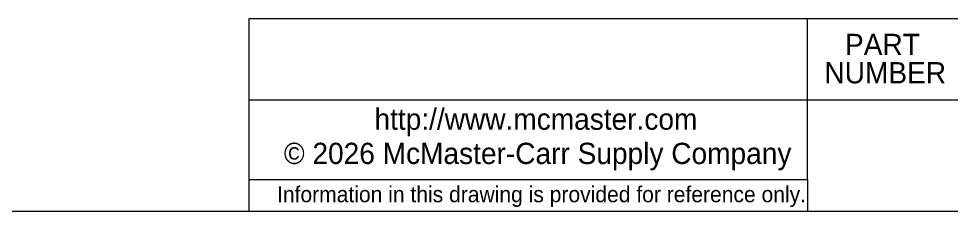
# Model space of a CAD drawing. Header units: inches. Extents: x 0.04 to 1.76, y 0.04 to 1.35.
# Drawn here: x 0.852 to 1.451, y 0.041 to 0.164 of the extents above; entities that cross this region are included whole.
import ezdxf

# ---------------------------------------------------------------- set-up
doc = ezdxf.new("R2010")
doc.units = ezdxf.units.IN
doc.header["$LTSCALE"] = 0.16341
doc.header["$MEASUREMENT"] = 0
doc.linetypes.add('SLD-Solid', pattern=[0])
doc.styles.add('SLDTEXTSTYLE0', font='ARIAL.TTF', dxfattribs={"width": 0.948})

# ---------------------------------------------------------------- blocks, each defined once
blk = doc.blocks.new('SW_NOTE_0_3')
at = {"color": 0, "linetype": 'SLD-Solid', "lineweight": 18, "insert": (0.10873, 0.01755), "char_height": 0.0136175, "attachment_point": 2, "style": 'SLDTEXTSTYLE0'}
blk.add_mtext('http://www.mcmaster.com', dxfattribs=at)
blk = doc.blocks.new('Internet')
at = {"color": 7, "linetype": 'SLD-Solid', "lineweight": 18}
blk.add_blockref('SW_NOTE_0_3', (-0.1018, -0.001), dxfattribs=at)
blk = doc.blocks.new('SW_NOTE_0')
at = {"color": 0, "linetype": 'SLD-Solid', "lineweight": 18, "insert": (0.04064, 0.01755), "char_height": 0.013617, "attachment_point": 2, "style": 'SLDTEXTSTYLE0'}
blk.add_mtext('NUMBER', dxfattribs=at)
blk = doc.blocks.new('SW_NOTE_0_1')
at = {"color": 0, "linetype": 'SLD-Solid', "lineweight": 18, "insert": (0.02468, 0.01755), "char_height": 0.013617, "attachment_point": 2, "style": 'SLDTEXTSTYLE0'}
blk.add_mtext('PART', dxfattribs=at)
blk = doc.blocks.new('Part Number Tag')
at = {"color": 7, "linetype": 'SLD-Solid', "lineweight": 18}
for name, p in [('SW_NOTE_0_1', (-0.02446, 0.00063)), ('SW_NOTE_0', (-0.03861, -0.01749))]:
    blk.add_blockref(name, p, dxfattribs=at)
blk = doc.blocks.new('SW_NOTE_0_2')
at = {"color": 0, "linetype": 'SLD-Solid', "lineweight": 18, "insert": (0.17586, 0.01317), "char_height": 0.0102131, "attachment_point": 2, "style": 'SLDTEXTSTYLE0'}
blk.add_mtext('Information in this drawing is provided for reference only.', dxfattribs=at)
blk = doc.blocks.new('Shortened Dimensions Statement')
at = {"color": 7, "linetype": 'SLD-Solid', "lineweight": 18}
blk.add_blockref('SW_NOTE_0_2', (-0.16738, -0.0078), dxfattribs=at)

msp = doc.modelspace()

# ---------------------------------------------------------------- linework, layer by layer
at = {"color": 7, "linetype": 'SLD-Solid', "lineweight": 18}
for p, q in [((1.75666, 0.16427), (0.99964, 0.16427)), ((0.99964, 0.16427), (0.99964, 0.04085)), ((1.35835, 0.11234), (1.35835, 0.16427)), ((0.99964, 0.11234), (1.75666, 0.11234)), ((1.35835, 0.06128), (1.35835, 0.11234)), ((0.99964, 0.06128), (1.35835, 0.06128)), ((1.35835, 0.06128), (1.35835, 0.04085)), ((0.04085, 0.04085), (1.75666, 0.04085))]:
    msp.add_line(p, q, dxfattribs=at)

# ---------------------------------------------------------------- block references
at = {"color": 7, "linetype": 'Continuous'}
for name, p in [('Part Number Tag', (1.40633, 0.13639)), ('Internet', (1.17706, 0.09017)), ('Shortened Dimensions Statement', (1.1791, 0.05151))]:
    msp.add_blockref(name, p, dxfattribs=at)

# ---------------------------------------------------------------- texts
at = {"color": 7, "linetype": 'Continuous', "lineweight": 0, "insert": (1.18512, 0.08477), "char_height": 0.0136175, "attachment_point": 2, "style": 'SLDTEXTSTYLE0'}
msp.add_mtext('© 2026 McMaster-Carr Supply Company', dxfattribs=at)

doc.saveas('drawing.dxf')
